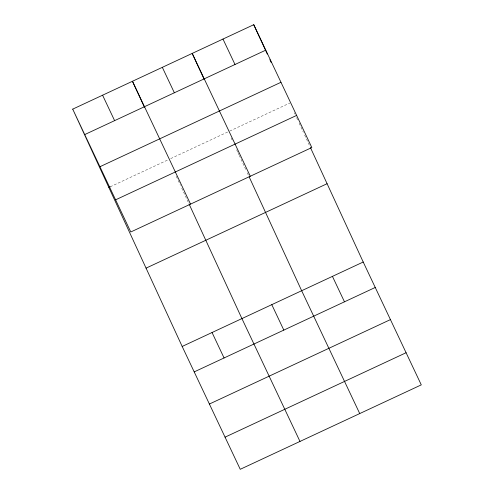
<?xml version="1.0" encoding="UTF-8"?>
<svg xmlns="http://www.w3.org/2000/svg" width="494" height="494" viewBox="0 0 494 494"><rect width="100%" height="100%" fill="white"/><g stroke="black" fill="none" stroke-linecap="round" stroke-linejoin="round"><path stroke-width="0.37" stroke-dasharray="2.47 1.85" d="M110.224 186.8L168.578 159.587M170.665 158.611L227.629 132.046M229.722 131.071L289.873 103.018M294.368 112.756L295.011 114.145M296.616 117.621L298.215 121.098M299.179 123.185L303.353 132.231M304.631 135.01L310.09 146.835M231.211 137.98L232.174 140.068M236.663 149.805L237.626 151.893M237.947 152.59L238.911 154.678M239.232 155.369L246.29 170.677M247.253 172.764L248.859 176.241M176.278 176.278L177.883 179.754M178.204 180.452L180.452 185.324M181.736 188.103L189.116 204.102"/><path stroke-width="0.74" d="M72.717 109.131L253.755 24.7L311.825 147.552L130.787 231.982L72.717 109.131L182.175 346.448L240.245 469.3L421.283 384.869L363.214 262.018L310.411 147.533M84.74 134.572L265.778 50.141M99.936 166.719L280.975 82.288M108.834 187.448L110.224 186.8M115.59 199.835L296.628 115.405M146.051 268.137L327.09 183.706M182.175 346.448L363.214 262.018M194.204 371.896L375.242 287.465M209.394 404.036L390.433 319.606M225.054 437.153L406.093 352.722M222.979 39.051L235.002 64.498M332.437 276.374L344.466 301.815M250.273 176.253L192.203 53.408L204.133 79.281M359.731 413.577L301.661 290.725L249.174 176.938M162.328 67.338L174.357 92.779M271.793 304.656L283.815 330.097M190.53 204.121L132.46 81.269L144.39 107.142M299.988 441.438L241.918 318.587L189.116 204.102M102.585 95.2L114.614 120.641M212.049 332.518L224.072 357.965M253.755 24.7L267.297 54.068M269.878 59.663L271.169 62.46"/></g></svg>
